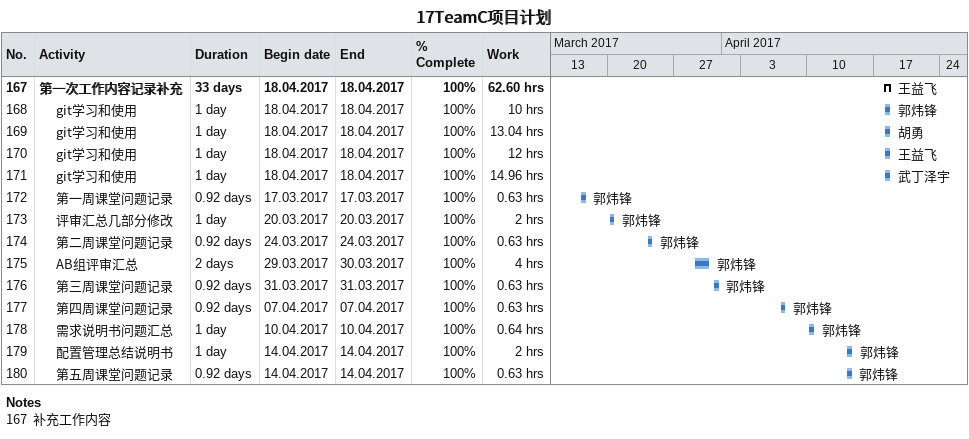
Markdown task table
17TeamC项目计划

| ID | Level | Task | Duration | Start | Finish | Resources | % complete | Work (h) |
|---|---|---|---|---|---|---|---|---|
| 167 | 1 | **第一次工作内容记录补充** | 33d | 2017-04-18 | 2017-04-18 | 王益飞 | 100 | 62.60 |
| 168 | 2 | git学习和使用 | 1d | 2017-04-18 | 2017-04-18 | 郭炜锋 | 100 | 10 |
| 169 | 2 | git学习和使用 | 1d | 2017-04-18 | 2017-04-18 | 胡勇 | 100 | 13.04 |
| 170 | 2 | git学习和使用 | 1d | 2017-04-18 | 2017-04-18 | 王益飞 | 100 | 12 |
| 171 | 2 | git学习和使用 | 1d | 2017-04-18 | 2017-04-18 | 武丁泽宇 | 100 | 14.96 |
| 172 | 2 | 第一周课堂问题记录 | 0.92d | 2017-03-17 | 2017-03-17 | 郭炜锋 | 100 | 0.63 |
| 173 | 2 | 评审汇总几部分修改 | 1d | 2017-03-20 | 2017-03-20 | 郭炜锋 | 100 | 2 |
| 174 | 2 | 第二周课堂问题记录 | 0.92d | 2017-03-24 | 2017-03-24 | 郭炜锋 | 100 | 0.63 |
| 175 | 2 | AB组评审汇总 | 2d | 2017-03-29 | 2017-03-30 | 郭炜锋 | 100 | 4 |
| 176 | 2 | 第三周课堂问题记录 | 0.92d | 2017-03-31 | 2017-03-31 | 郭炜锋 | 100 | 0.63 |
| 177 | 2 | 第四周课堂问题记录 | 0.92d | 2017-04-07 | 2017-04-07 | 郭炜锋 | 100 | 0.63 |
| 178 | 2 | 需求说明书问题汇总 | 1d | 2017-04-10 | 2017-04-10 | 郭炜锋 | 100 | 0.64 |
| 179 | 2 | 配置管理总结说明书 | 1d | 2017-04-14 | 2017-04-14 | 郭炜锋 | 100 | 2 |
| 180 | 2 | 第五周课堂问题记录 | 0.92d | 2017-04-14 | 2017-04-14 | 郭炜锋 | 100 | 0.63 |

Notes
- 167: 补充工作内容
